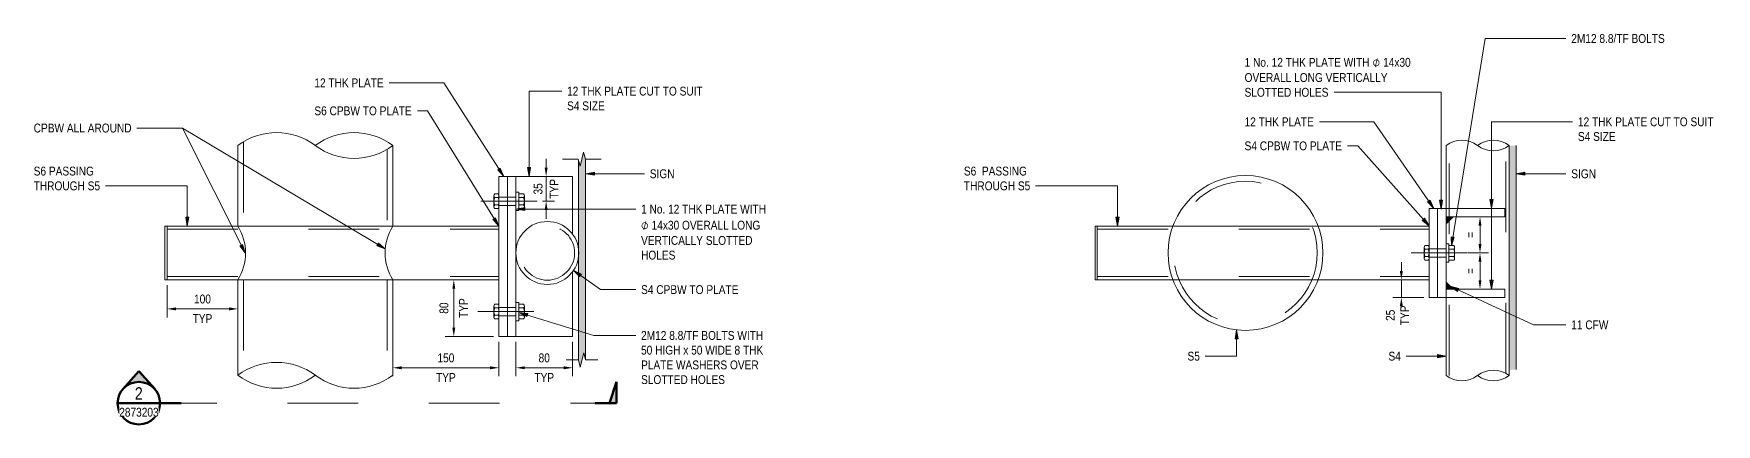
# Model space of a CAD drawing. Header units: metres. Extents: x 3.4 to 18.4, y -2.6 to 3.4.
# Drawn here: x 3.426 to 5.804, y 2.857 to 3.409 of the extents above; entities that cross this region are included whole.
import ezdxf

# ---------------------------------------------------------------- set-up
doc = ezdxf.new("R2010")
doc.units = ezdxf.units.M
for name, pattern in [('Dot_Section Line', [0.02, 0, -0.02]), ('JacobsCenter', [0.015, 0.009, -0.0015, 0.003, -0.0015]), ('JacobsDash', [0.0045, 0.003, -0.0015])]:
    doc.linetypes.add(name, pattern=pattern)
doc.layers.get('Defpoints').update_dxf_attribs({"color": 41})
for name, color, linetype, lineweight in [('A-ANNO-DIMS', 7, 'Continuous', 9), ('A-DETL', 7, 'Continuous', 13), ('A-DETL-GENF', 7, 'Continuous', 9), ('A-DETL-THIN', 7, 'Continuous', 9), ('G-ANNO-SYMB', 7, 'Continuous', 9), ('G-ANNO-TEXT', 7, 'Continuous', 9)]:
    doc.layers.add(name, color=color, linetype=linetype, lineweight=lineweight)
doc.styles.add('Arial Narrow', font='ARIALN.TTF', dxfattribs={"height": 0.0125})
doc.styles.add('Arial Narrow_1', font='ARIALN.TTF', dxfattribs={"height": 0.0175})
doc.styles.add('Segoe UI Symbol', font='seguisym.ttf', dxfattribs={"height": 0.0125})
doc.dimstyles.new('Dimension_Standard_O__mm_', dxfattribs={"dimscale": 0.3048, "dimtxt": 0.012793, "dimasz": 0.04101, "dimexe": 0.03937, "dimexo": 0.024606, "dimgap": 0.024606, "dimtad": 1, "dimdec": 0, "dimlfac": 1000, "dimzin": 0, "dimdsep": 46, "dimtxsty": 'Arial Narrow', "dimsah": 1, "dimcen": 0.09, "dimaunit": 1, "dimadec": 4, "dimazin": 0, "dimtfac": 1, "dimtdec": 4, "dimtix": 1, "dimtmove": 0, "dimatfit": 3, "dimfxl": 1, "dimtvp": 1, "dimtfill": 1, "dimtolj": 1, "dimtzin": 0, "dimlwd": 18, "dimlwe": 18, "dimarcsym": 2})
doc.dimstyles.new('Dimension_Standard_O__mm__1', dxfattribs={"dimscale": 0.3048, "dimtxt": 0.012793, "dimasz": 0.04101, "dimexe": 0.03937, "dimexo": 0.024606, "dimgap": 0.024606, "dimtad": 1, "dimdec": 0, "dimlfac": 1000, "dimzin": 0, "dimdsep": 46, "dimtxsty": 'Arial Narrow', "dimsah": 1, "dimcen": 0.09, "dimaunit": 1, "dimadec": 4, "dimazin": 0, "dimtfac": 1, "dimtdec": 4, "dimtix": 1, "dimtmove": 2, "dimatfit": 3, "dimfxl": 1, "dimtvp": 1, "dimtfill": 1, "dimtolj": 1, "dimtzin": 0, "dimlwd": 18, "dimlwe": 18, "dimarcsym": 2})
doc.dimstyles.new('Dimension_Standard_T__mm_', dxfattribs={"dimscale": 0.3048, "dimtxt": 0.012793, "dimasz": 0.04101, "dimexe": 0.03937, "dimexo": 0.024606, "dimgap": 0.016404, "dimtad": 1, "dimdec": 0, "dimlfac": 1000, "dimzin": 0, "dimdsep": 46, "dimtxsty": 'Arial Narrow', "dimsah": 1, "dimcen": 0.09, "dimaunit": 1, "dimadec": 4, "dimazin": 0, "dimtfac": 1, "dimtdec": 4, "dimtix": 1, "dimtmove": 0, "dimatfit": 3, "dimfxl": 1, "dimtvp": 1, "dimtolj": 1, "dimtzin": 0, "dimlwd": 18, "dimlwe": 18, "dimarcsym": 2})

# ---------------------------------------------------------------- blocks, each defined once
blk = doc.blocks.new('CS_DET_Pile-Column_BreakLine - Tubular BreakLine-7404130-DRG-283203 - DETAIL A')
at = {"layer": 'A-DETL-GENF', "lineweight": 18}
for centre, start, end in [((0.0548, -0.0728), 52.9573, 127.0427), ((0.1643, -0.0728), 52.9573, 127.0427), ((0.1643, 0.0724), 232.9573, 307.0427)]:
    blk.add_arc(centre, 0.0909, start, end, dxfattribs=at)
blk = doc.blocks.new('CS_DET_Pile-Column_BreakLine - Tubular BreakLine-7404131-DRG-283203 - DETAIL A')
at = {"layer": 'A-DETL-GENF', "lineweight": 18}
for centre, start, end in [((0.0548, -0.0728), 52.9573, 127.0427), ((0.1643, -0.0728), 52.9573, 127.0427), ((0.1643, 0.0724), 232.9573, 307.0427)]:
    blk.add_arc(centre, 0.0909, start, end, dxfattribs=at)
blk = doc.blocks.new('BREAK LINE - INPUT VIEW SCALE_R13 - Std Break-8292049-DRG-283203 - DETAIL A')
at = {"layer": 'A-DETL-GENF'}
for p, q in [((-0.01, 0), (0.0125, 0)), ((0.0125, 0), (0.015, -0.01)), ((0.015, -0.01), (0.02, 0.01)), ((0.02, 0.01), (0.0225, 0)), ((0.0225, 0), (0.045, 0))]:
    blk.add_line(p, q, dxfattribs=at)
blk = doc.blocks.new('BREAK LINE - INPUT VIEW SCALE_R13 - Std Break-8292303-DRG-283203 - DETAIL A')
at = {"layer": 'A-DETL-GENF'}
for p, q in [((-0.01, 0), (0.0075, 0)), ((0.0075, 0), (0.01, -0.01)), ((0.01, -0.01), (0.015, 0.01)), ((0.015, 0.01), (0.0175, 0)), ((0.0175, 0), (0.035, 0))]:
    blk.add_line(p, q, dxfattribs=at)
blk = doc.blocks.new('CS_DET_Pile-Column_BreakLine - Tubular BreakLine-9302039-DRG-283203 - SECTION 2')
at = {"layer": 'A-DETL-GENF', "lineweight": 18}
for centre, start, end in [((0.0222, -0.0296), 52.9573, 127.0427), ((0.0667, -0.0296), 52.9573, 127.0427), ((0.0667, 0.0293), 232.9573, 307.0427)]:
    blk.add_arc(centre, 0.0369, start, end, dxfattribs=at)
blk = doc.blocks.new('CS_DET_Pile-Column_BreakLine - Tubular BreakLine-9302088-DRG-283203 - SECTION 2')
at = {"layer": 'A-DETL-GENF', "lineweight": 18}
for centre, start, end in [((0.0222, 0.0296), 232.9573, 307.0427), ((0.0667, -0.0293), 52.9573, 127.0427), ((0.0667, 0.0296), 232.9573, 307.0427)]:
    blk.add_arc(centre, 0.0369, start, end, dxfattribs=at)
blk = doc.blocks.new('DIMBLOCK1-DRG-283203 - DETAIL A')
at = {"layer": 'A-ANNO-DIMS', "color": 0, "lineweight": 18, "transparency": 16777216}
for p, q in [((4.0835, 2.9737), (4.0835, 2.9248)), ((3.9335, 2.9381), (3.9335, 2.9248)), ((3.946, 2.9368), (4.071, 2.9368))]:
    blk.add_line(p, q, dxfattribs=at)
at = {"layer": 'A-ANNO-DIMS', "color": 0, "transparency": 16777216}
for points in [[(3.946, 2.9389), (3.946, 2.9347), (3.9335, 2.9368)], [(4.071, 2.9389), (4.071, 2.9347), (4.0835, 2.9368)]]:
    blk.add_solid(points, dxfattribs=at)
at = {"layer": 'Defpoints', "color": 0, "transparency": 16777216}
for p in [(4.0835, 2.9812), (3.9335, 2.9456), (4.0835, 2.9368)]:
    blk.add_point(p, dxfattribs=at)
at = {"layer": 'A-ANNO-DIMS', "color": 0, "lineweight": 18, "transparency": 16777216, "char_height": 0.0125, "width": 0.033383, "attachment_point": 5, "style": 'Arial Narrow', "bg_fill": 3, "box_fill_scale": 1.1, "bg_fill_color": 256, "bg_fill_true_color": 13158600, "bg_fill_transparency": 0}
for s, insert in [('\\A1;150', (4.0085, 2.9507)), ('\\A1;TYP', (4.0085, 2.923))]:
    blk.add_mtext(s, dxfattribs=dict(at, insert=insert))
blk = doc.blocks.new('DIMBLOCK2-DRG-283203 - DETAIL A')
at = {"layer": 'A-ANNO-DIMS', "color": 0, "lineweight": 18, "transparency": 16777216}
for p, q in [((4.0183, 3.0612), (4.0317, 3.0612)), ((4.0197, 2.9937), (4.0197, 3.0487)), ((4.076, 2.9812), (4.0077, 2.9812))]:
    blk.add_line(p, q, dxfattribs=at)
at = {"layer": 'A-ANNO-DIMS', "color": 0, "transparency": 16777216}
for points in [[(4.0176, 3.0487), (4.0218, 3.0487), (4.0197, 3.0612)], [(4.0176, 2.9937), (4.0218, 2.9937), (4.0197, 2.9812)]]:
    blk.add_solid(points, dxfattribs=at)
at = {"layer": 'Defpoints', "color": 0, "transparency": 16777216}
for p in [(4.0108, 3.0612), (4.0197, 3.0612), (4.0835, 2.9812)]:
    blk.add_point(p, dxfattribs=at)
at = {"layer": 'A-ANNO-DIMS', "color": 0, "lineweight": 18, "transparency": 16777216, "char_height": 0.0125, "width": 0.033383, "attachment_point": 5, "rotation": 90, "style": 'Arial Narrow', "bg_fill": 3, "box_fill_scale": 1.1, "bg_fill_color": 256, "bg_fill_true_color": 13158600, "bg_fill_transparency": 0}
for s, insert in [('\\A1;80', (4.0058, 3.0212)), ('\\A1;TYP', (4.0334, 3.0212))]:
    blk.add_mtext(s, dxfattribs=dict(at, insert=insert))
blk = doc.blocks.new('DIMBLOCK3-DRG-283203 - DETAIL A')
at = {"layer": 'A-ANNO-DIMS', "color": 0, "lineweight": 18, "transparency": 16777216}
for p, q in [((3.6144, 3.0537), (3.6144, 3.0081)), ((3.7144, 3.0215), (3.7144, 3.0081)), ((3.6269, 3.0201), (3.7019, 3.0201))]:
    blk.add_line(p, q, dxfattribs=at)
at = {"layer": 'A-ANNO-DIMS', "color": 0, "transparency": 16777216}
for points in [[(3.6269, 3.0222), (3.6269, 3.018), (3.6144, 3.0201)], [(3.7019, 3.0222), (3.7019, 3.018), (3.7144, 3.0201)]]:
    blk.add_solid(points, dxfattribs=at)
at = {"layer": 'Defpoints', "color": 0, "transparency": 16777216}
for p in [(3.6144, 3.0612), (3.7144, 3.029), (3.7144, 3.0201)]:
    blk.add_point(p, dxfattribs=at)
at = {"layer": 'A-ANNO-DIMS', "color": 0, "lineweight": 18, "transparency": 16777216, "char_height": 0.0125, "width": 0.033383, "attachment_point": 5, "style": 'Arial Narrow', "bg_fill": 3, "box_fill_scale": 1.1, "bg_fill_color": 256, "bg_fill_true_color": 13158600, "bg_fill_transparency": 0}
for s, insert in [('\\A1;100', (3.6644, 3.034)), ('\\A1;TYP', (3.6644, 3.0064))]:
    blk.add_mtext(s, dxfattribs=dict(at, insert=insert))
blk = doc.blocks.new('Drafting View - sectionTail-4870194-DRG-283203 - DETAIL A')
at = {"layer": 'G-ANNO-SYMB'}
blk.add_hatch(color=256, dxfattribs=at).paths.add_polyline_path([(-0.006, 0.006), (-0.004, 0), (-0.006, 0)])
at = {"layer": 'G-ANNO-SYMB', "lineweight": 50}
for p, q in [((-0.006, 0.006), (-0.006, 0)), ((-0.004, 0), (-0.006, 0.006)), ((-0.006, 0), (-0.004, 0)), ((-0.006, 0), (0, 0))]:
    blk.add_line(p, q, dxfattribs=at)
blk = doc.blocks.new('Drafting View - SectionHead-4898858-DRG-283203 - DETAIL A')
at = {"layer": 'G-ANNO-SYMB'}
h = blk.add_hatch(color=256, dxfattribs=at)
edge = h.paths.add_edge_path()
edge.add_line((-0.002, 0.009), (0.00247, 0.004))
edge.add_arc((-0.002, 0), 0.006, 41.8277, 138.1723)
edge.add_line((-0.00647, 0.004), (-0.002, 0.009))
at = {"layer": 'G-ANNO-SYMB', "lineweight": 50}
for p, q in [((-0.002, 0.009), (-0.00647, 0.004)), ((0.00247, 0.004), (-0.002, 0.009)), ((0.004, 0), (0.01, 0))]:
    blk.add_line(p, q, dxfattribs=at)
for start, end in [(360, 180), (180, 360)]:
    blk.add_arc((-0.002, 0), 0.006, start, end, dxfattribs=at)
blk = doc.blocks.new('DIMBLOCK4-DRG-283203 - DETAIL A')
at = {"layer": 'A-ANNO-DIMS', "color": 0, "lineweight": 18, "transparency": 16777216}
for p, q in [((4.1502, 3.2198), (4.1502, 3.2323)), ((4.1378, 3.2073), (4.1622, 3.2073)), ((4.1502, 3.1723), (4.1502, 3.2073)), ((4.145, 3.1723), (4.1622, 3.1723)), ((4.1502, 3.1598), (4.1502, 3.1473))]:
    blk.add_line(p, q, dxfattribs=at)
at = {"layer": 'A-ANNO-DIMS', "color": 0, "transparency": 16777216}
for points in [[(4.1481, 3.2198), (4.1523, 3.2198), (4.1502, 3.2073)], [(4.1481, 3.1598), (4.1523, 3.1598), (4.1502, 3.1723)]]:
    blk.add_solid(points, dxfattribs=at)
at = {"layer": 'Defpoints', "color": 0, "transparency": 16777216}
for p in [(4.1303, 3.2073), (4.1502, 3.2073), (4.1375, 3.1723)]:
    blk.add_point(p, dxfattribs=at)
at = {"layer": 'A-ANNO-DIMS', "color": 0, "lineweight": 18, "transparency": 16777216, "char_height": 0.0125, "width": 0.033383, "attachment_point": 5, "rotation": 90, "style": 'Arial Narrow'}
for s, insert in [('\\A1;35', (4.1388, 3.1898)), ('\\A1;TYP', (4.1614, 3.1898))]:
    blk.add_mtext(s, dxfattribs=dict(at, insert=insert))
blk = doc.blocks.new('DIMBLOCK5-DRG-283203 - DETAIL A')
at = {"layer": 'A-ANNO-DIMS', "color": 0, "lineweight": 18, "transparency": 16777216}
for p, q in [((4.1075, 2.9737), (4.1075, 2.9248)), ((4.1875, 2.9737), (4.1875, 2.9248)), ((4.12, 2.9368), (4.175, 2.9368))]:
    blk.add_line(p, q, dxfattribs=at)
at = {"layer": 'A-ANNO-DIMS', "color": 0, "transparency": 16777216}
for points in [[(4.12, 2.9389), (4.12, 2.9347), (4.1075, 2.9368)], [(4.175, 2.9389), (4.175, 2.9347), (4.1875, 2.9368)]]:
    blk.add_solid(points, dxfattribs=at)
at = {"layer": 'Defpoints', "color": 0, "transparency": 16777216}
for p in [(4.1075, 2.9812), (4.1875, 2.9812), (4.1875, 2.9368)]:
    blk.add_point(p, dxfattribs=at)
at = {"layer": 'A-ANNO-DIMS', "color": 0, "lineweight": 18, "transparency": 16777216, "char_height": 0.0125, "width": 0.033383, "attachment_point": 5, "style": 'Arial Narrow', "bg_fill": 3, "box_fill_scale": 1.1, "bg_fill_color": 256, "bg_fill_true_color": 13158600, "bg_fill_transparency": 0}
for s, insert in [('\\A1;80', (4.1475, 2.9507)), ('\\A1;TYP', (4.1475, 2.923))]:
    blk.add_mtext(s, dxfattribs=dict(at, insert=insert))
blk = doc.blocks.new('DIMBLOCK6-DRG-283203 - SECTION 2')
at = {"layer": 'A-ANNO-DIMS', "color": 0, "lineweight": 18, "transparency": 16777216}
for p, q in [((5.4536, 3.0992), (5.4823, 3.0992)), ((5.4703, 3.0607), (5.4703, 3.0867)), ((5.4589, 3.0482), (5.4823, 3.0482))]:
    blk.add_line(p, q, dxfattribs=at)
at = {"layer": 'A-ANNO-DIMS', "color": 0, "transparency": 16777216}
for points in [[(5.4682, 3.0867), (5.4724, 3.0867), (5.4703, 3.0992)], [(5.4682, 3.0607), (5.4724, 3.0607), (5.4703, 3.0482)]]:
    blk.add_solid(points, dxfattribs=at)
at = {"layer": 'Defpoints', "color": 0, "transparency": 16777216}
for p in [(5.4461, 3.0992), (5.4703, 3.0992), (5.4514, 3.0482)]:
    blk.add_point(p, dxfattribs=at)
at = {"layer": 'A-ANNO-DIMS', "color": 0, "lineweight": 18, "transparency": 16777216, "insert": (5.4565, 3.0737), "char_height": 0.0125, "width": 0.009991, "attachment_point": 5, "rotation": 90, "style": 'Arial Narrow', "bg_fill": 3, "box_fill_scale": 1.1, "bg_fill_color": 256, "bg_fill_true_color": 13158600, "bg_fill_transparency": 0}
blk.add_mtext('\\A1;=', dxfattribs=at)
blk = doc.blocks.new('DIMBLOCK7-DRG-283203 - SECTION 2')
at = {"layer": 'A-ANNO-DIMS', "color": 0, "lineweight": 18, "transparency": 16777216}
for p, q in [((5.4589, 3.1503), (5.4823, 3.1503)), ((5.4703, 3.1117), (5.4703, 3.1378)), ((5.4536, 3.0992), (5.4823, 3.0992))]:
    blk.add_line(p, q, dxfattribs=at)
at = {"layer": 'A-ANNO-DIMS', "color": 0, "transparency": 16777216}
for points in [[(5.4682, 3.1378), (5.4724, 3.1378), (5.4703, 3.1503)], [(5.4682, 3.1117), (5.4724, 3.1117), (5.4703, 3.0992)]]:
    blk.add_solid(points, dxfattribs=at)
at = {"layer": 'Defpoints', "color": 0, "transparency": 16777216}
for p in [(5.4514, 3.1503), (5.4703, 3.1503), (5.4461, 3.0992)]:
    blk.add_point(p, dxfattribs=at)
at = {"layer": 'A-ANNO-DIMS', "color": 0, "lineweight": 18, "transparency": 16777216, "insert": (5.4565, 3.1248), "char_height": 0.0125, "width": 0.009991, "attachment_point": 5, "rotation": 90, "style": 'Arial Narrow', "bg_fill": 3, "box_fill_scale": 1.1, "bg_fill_color": 256, "bg_fill_true_color": 13158600, "bg_fill_transparency": 0}
blk.add_mtext('\\A1;=', dxfattribs=at)
blk = doc.blocks.new('DIMBLOCK8-DRG-283203 - SECTION 2')
at = {"layer": 'A-ANNO-DIMS', "color": 0, "lineweight": 18, "transparency": 16777216}
for p, q in [((5.3591, 3.0737), (5.3591, 3.0862)), ((5.3578, 3.0612), (5.3711, 3.0612)), ((5.3909, 3.0362), (5.3471, 3.0362)), ((5.3591, 3.0237), (5.3591, 3.0112))]:
    blk.add_line(p, q, dxfattribs=at)
at = {"layer": 'A-ANNO-DIMS', "color": 0, "transparency": 16777216}
blk.add_solid([(5.357, 3.0737), (5.3612, 3.0737), (5.3591, 3.0612)], dxfattribs=at)
at = {"layer": 'Defpoints', "color": 0, "transparency": 16777216}
for p in [(5.3503, 3.0612), (5.3591, 3.0612), (5.3984, 3.0362)]:
    blk.add_point(p, dxfattribs=at)
at = {"layer": 'A-ANNO-DIMS', "color": 0, "lineweight": 18, "transparency": 16777216, "insert": (5.3537, 3.011), "char_height": 0.0125, "width": 0.033383, "attachment_point": 5, "rotation": 90, "line_spacing_factor": 0.974696, "style": 'Arial Narrow', "bg_fill": 3, "box_fill_scale": 1.1, "bg_fill_color": 256, "bg_fill_true_color": 13158600, "bg_fill_transparency": 0}
blk.add_mtext('\\A1;25\\PTYP', dxfattribs=at)
at = {"layer": 'A-ANNO-DIMS', "color": 0, "lineweight": 18, "transparency": 16777216}
blk.add_line((5.3591, 3.0362), (5.3591, 3.0612), dxfattribs=at)
at = {"layer": 'A-ANNO-DIMS', "color": 0, "transparency": 16777216}
blk.add_solid([(5.357, 3.0237), (5.3612, 3.0237), (5.3591, 3.0362)], dxfattribs=at)

msp = doc.modelspace()

# ---------------------------------------------------------------- hatches: boundary and pattern name
at = {"layer": 'A-DETL-GENF', "true_color": 0xd8d8d8}
for points in [[(4.1985, 2.9379), (4.2035, 2.9579), (4.2059, 2.9481), (4.2059, 3.232), (4.2057, 3.232), (4.2032, 3.242), (4.1982, 3.222), (4.1959, 3.2311), (4.1959, 2.9479), (4.196, 2.9479)], [(5.5113, 2.9342), (5.5213, 2.9342), (5.5213, 3.2512), (5.5113, 3.2512), (5.5113, 3.2486)]]:
    msp.add_hatch(color=254, dxfattribs=at).paths.add_polyline_path(points)
at = {"layer": 'A-DETL-GENF'}
for points in [[(5.4224, 3.1406), (5.4324, 3.1503), (5.4224, 3.1503)], [(5.4324, 3.0482), (5.4224, 3.0579), (5.4224, 3.0482)]]:
    msp.add_hatch(color=256, dxfattribs=at).paths.add_polyline_path(points)
at = {"layer": 'G-ANNO-TEXT'}
for points in [[(4.0903, 3.2073), (4.0854, 3.219), (4.0817, 3.2166)], [(4.1261, 3.2074), (4.1283, 3.2199), (4.1239, 3.2199)], [(4.2062, 3.2113), (4.2187, 3.2091), (4.2187, 3.2135)], [(5.521, 3.2113), (5.5335, 3.2091), (5.5335, 3.2135)], [(5.4052, 3.1622), (5.3998, 3.1738), (5.3962, 3.1713)], [(5.4153, 3.1613), (5.4175, 3.1738), (5.4131, 3.1738)], [(5.4866, 3.1624), (5.4888, 3.1749), (5.4843, 3.1749)], [(3.643, 3.1373), (3.6452, 3.1498), (3.6408, 3.1498)], [(4.0833, 3.1373), (4.0786, 3.1491), (4.0748, 3.1468)], [(4.1074, 3.1613), (4.1199, 3.1591), (4.1199, 3.1635)], [(4.9579, 3.1373), (4.9601, 3.1498), (4.9557, 3.1498)], [(5.3983, 3.1374), (5.3917, 3.1482), (5.3884, 3.1453)], [(5.4298, 3.1095), (5.434, 3.1215), (5.4297, 3.1222)], [(3.7248, 3.0992), (3.7212, 3.1113), (3.7172, 3.1094)], [(3.9229, 3.105), (3.9133, 3.1133), (3.911, 3.1095)], [(4.1885, 3.0747), (4.1974, 3.0657), (4.2, 3.0693)], [(5.4279, 3.0522), (5.4384, 3.0449), (5.4402, 3.0489)], [(5.4866, 3.048), (5.4888, 3.0605), (5.4843, 3.0605)], [(4.1115, 3.0152), (4.1228, 3.0094), (4.1241, 3.0136)], [(5.1263, 2.9904), (5.1241, 2.9779), (5.1286, 2.9779)], [(5.4226, 2.9533), (5.4101, 2.9555), (5.4101, 2.9511)]]:
    msp.add_hatch(color=256, dxfattribs=at).paths.add_polyline_path(points)

# ---------------------------------------------------------------- linework, layer by layer
at = {"layer": 'A-DETL', "lineweight": 18}
for p, q in [((3.7144, 3.2512), (3.7144, 3.1373)), ((3.9335, 3.2512), (3.9335, 3.1373)), ((5.4224, 2.9259), (5.4224, 3.2512)), ((5.5113, 3.2512), (5.5113, 2.9259)), ((5.5113, 3.0927), (5.5113, 3.2512)), ((5.5213, 3.2512), (5.5213, 2.9342)), ((4.1959, 3.2311), (4.1959, 2.9479)), ((4.2059, 3.232), (4.2059, 2.9481)), ((4.0835, 3.2073), (4.0835, 2.9812)), ((4.0835, 3.2073), (4.1075, 3.2073)), ((4.0955, 3.2073), (4.0955, 2.9812)), ((4.1075, 3.2073), (4.1075, 2.9812)), ((4.1075, 3.2073), (4.1875, 3.2073)), ((4.1875, 3.1259), (4.1875, 3.2073)), ((5.4224, 3.2073), (5.4224, 3.0362)), ((4.1075, 3.1783), (4.0835, 3.1783)), ((4.1075, 3.1663), (4.0835, 3.1663)), ((5.3984, 3.1623), (5.3984, 3.0362)), ((5.3984, 3.1623), (5.4224, 3.1623)), ((5.4104, 3.1623), (5.4104, 3.0362)), ((5.4224, 3.1623), (5.5052, 3.1623)), ((5.4224, 3.1503), (5.5052, 3.1503)), ((5.5052, 3.1503), (5.5052, 3.1623)), ((3.6114, 3.0612), (3.6114, 3.1373)), ((3.6144, 3.1373), (3.6114, 3.1373)), ((3.6144, 3.1373), (4.0835, 3.1373)), ((3.6144, 3.0612), (3.6144, 3.1373)), ((4.9263, 3.0612), (4.9263, 3.1373)), ((4.9293, 3.1373), (4.9263, 3.1373)), ((4.9293, 3.1373), (5.3984, 3.1373)), ((4.9293, 3.0612), (4.9293, 3.1373)), ((5.4224, 3.1052), (5.3984, 3.1052)), ((5.4224, 3.0932), (5.3984, 3.0932)), ((4.1875, 3.0725), (4.1875, 2.9812)), ((3.6144, 3.0612), (3.6114, 3.0612)), ((3.6144, 3.0612), (4.0835, 3.0612)), ((3.7144, 3.0612), (3.7144, 2.9262)), ((3.9335, 3.0612), (3.9335, 2.9262)), ((4.9293, 3.0612), (4.9263, 3.0612)), ((4.9293, 3.0612), (5.3984, 3.0612)), ((5.4224, 3.0482), (5.5052, 3.0482)), ((5.5052, 3.0482), (5.5052, 3.0362)), ((4.1075, 3.0222), (4.0835, 3.0222)), ((5.3984, 3.0362), (5.4224, 3.0362)), ((5.4224, 3.0362), (5.5052, 3.0362)), ((4.1075, 3.0102), (4.0835, 3.0102)), ((4.0835, 2.9812), (4.1075, 2.9812)), ((4.1075, 2.9812), (4.1875, 2.9812))]:
    msp.add_line(p, q, dxfattribs=at)
at = {"layer": 'A-DETL', "linetype": 'JacobsDash', "lineweight": 18}
for p, q in [((3.7226, 3.2566), (3.7226, 3.1373)), ((3.9253, 3.2458), (3.9253, 3.1373)), ((5.4269, 2.9259), (5.4269, 3.254)), ((5.5068, 2.9288), (5.5068, 3.2483)), ((3.6144, 3.1328), (4.0835, 3.1328)), ((4.9293, 3.1328), (5.3984, 3.1328)), ((3.6144, 3.0657), (4.0835, 3.0657)), ((3.7226, 3.0612), (3.7226, 2.9262)), ((3.9253, 3.0612), (3.9253, 2.9207)), ((4.9293, 3.0657), (5.3984, 3.0657))]:
    msp.add_line(p, q, dxfattribs=at)
at = {"layer": 'A-DETL'}
for p, q in [((5.5113, 3.2512), (5.5113, 2.9342)), ((5.5213, 2.9342), (5.5213, 3.2512)), ((4.1959, 3.2311), (4.1959, 2.9479)), ((4.2059, 2.9481), (4.2059, 3.232)), ((5.4324, 3.1503), (5.4224, 3.1503)), ((5.4224, 3.1503), (5.4224, 3.1406)), ((5.4224, 3.1406), (5.4324, 3.1503)), ((5.4324, 3.0482), (5.4224, 3.0579)), ((5.4224, 3.0579), (5.4224, 3.0482)), ((5.4224, 3.0482), (5.4324, 3.0482))]:
    msp.add_line(p, q, dxfattribs=at)
at = {"layer": 'A-DETL', "linetype": 'JacobsCenter', "lineweight": 18}
for p, q in [((4.1375, 3.1723), (4.058, 3.1723)), ((5.4524, 3.0992), (5.3729, 3.0992)), ((4.0535, 3.0162), (4.133, 3.0162))]:
    msp.add_line(p, q, dxfattribs=at)
at = {"layer": 'A-DETL', "lineweight": 18}
for centre, radius in [((5.1388, 3.0992), 0.1095), ((4.1519, 3.0992), 0.0445)]:
    msp.add_circle(centre, radius, dxfattribs=at)
at = {"layer": 'A-DETL', "linetype": 'JacobsDash', "lineweight": 18}
for centre, radius in [((5.1388, 3.0992), 0.1014), ((4.1519, 3.0992), 0.0385)]:
    msp.add_circle(centre, radius, dxfattribs=at)
at = {"layer": 'A-DETL', "lineweight": 18}
for centre, start, end in [((3.6537, 3.0992), 327.9223, 32.0777), ((3.9942, 3.0992), 147.9223, 212.0777)]:
    msp.add_arc(centre, 0.0716, start, end, dxfattribs=at)
at = {"layer": 'A-DETL-THIN'}
for p, q in [((4.0765, 3.1801), (4.0765, 3.1645)), ((4.0776, 3.1827), (4.0824, 3.1827)), ((4.0776, 3.1775), (4.0824, 3.1775)), ((4.0776, 3.1671), (4.0824, 3.1671)), ((4.0835, 3.1801), (4.0835, 3.1645)), ((4.1075, 3.1593), (4.1075, 3.1853)), ((4.1075, 3.1853), (4.1115, 3.1853)), ((4.1115, 3.1853), (4.1115, 3.1593)), ((4.1115, 3.1827), (4.1184, 3.1827)), ((4.1184, 3.1775), (4.1115, 3.1775)), ((4.1184, 3.1671), (4.1115, 3.1671)), ((4.1195, 3.1645), (4.1195, 3.1801)), ((4.0824, 3.1619), (4.0776, 3.1619)), ((4.1115, 3.1593), (4.1075, 3.1593)), ((4.1184, 3.1619), (4.1115, 3.1619)), ((5.3914, 3.0914), (5.3914, 3.107)), ((5.3973, 3.1096), (5.3925, 3.1096)), ((5.3925, 3.1044), (5.3973, 3.1044)), ((5.3925, 3.094), (5.3973, 3.094)), ((5.3984, 3.0914), (5.3984, 3.107)), ((5.4224, 3.1122), (5.4224, 3.0862)), ((5.4264, 3.1122), (5.4224, 3.1122)), ((5.4264, 3.0862), (5.4264, 3.1122)), ((5.4333, 3.1096), (5.4264, 3.1096)), ((5.4333, 3.1044), (5.4264, 3.1044)), ((5.4333, 3.094), (5.4264, 3.094)), ((5.4344, 3.107), (5.4344, 3.0914)), ((5.3925, 3.0888), (5.3973, 3.0888)), ((5.4224, 3.0862), (5.4264, 3.0862)), ((5.4264, 3.0888), (5.4333, 3.0888)), ((4.0765, 3.0084), (4.0765, 3.024)), ((4.0824, 3.0266), (4.0776, 3.0266)), ((4.0776, 3.0214), (4.0824, 3.0214)), ((4.0835, 3.0084), (4.0835, 3.024)), ((4.1075, 3.0292), (4.1075, 3.0032)), ((4.1115, 3.0292), (4.1075, 3.0292)), ((4.1115, 3.0032), (4.1115, 3.0292)), ((4.1184, 3.0266), (4.1115, 3.0266)), ((4.1184, 3.0214), (4.1115, 3.0214)), ((4.1195, 3.024), (4.1195, 3.0084)), ((4.0776, 3.011), (4.0824, 3.011)), ((4.0776, 3.0058), (4.0824, 3.0058)), ((4.1075, 3.0032), (4.1115, 3.0032)), ((4.1184, 3.011), (4.1115, 3.011)), ((4.1115, 3.0058), (4.1184, 3.0058))]:
    msp.add_line(p, q, dxfattribs=at)
for centre, radius, start, end in [((4.0801, 3.1801), 0.0036, 133.806, 226.194), ((4.0892, 3.1723), 0.0127, 155.9254, 204.0746), ((4.0801, 3.1645), 0.0036, 133.806, 226.194), ((4.0799, 3.1801), 0.0036, 313.806, 46.194), ((4.0707, 3.1723), 0.0127, 335.9254, 24.0746), ((4.0799, 3.1645), 0.0036, 313.806, 46.194), ((4.1159, 3.1801), 0.0036, 313.806, 46.194), ((4.1067, 3.1723), 0.0127, 335.9254, 24.0746), ((4.1159, 3.1645), 0.0036, 313.806, 46.194), ((5.395, 3.107), 0.0036, 133.806, 226.194), ((5.4041, 3.0992), 0.0127, 155.9254, 204.0746), ((5.395, 3.0914), 0.0036, 133.806, 226.194), ((5.3948, 3.107), 0.0036, 313.806, 46.194), ((5.3856, 3.0992), 0.0127, 335.9254, 24.0746), ((5.3948, 3.0914), 0.0036, 313.806, 46.194), ((5.4308, 3.107), 0.0036, 313.806, 46.194), ((5.4216, 3.0992), 0.0127, 335.9254, 24.0746), ((5.4308, 3.0914), 0.0036, 313.806, 46.194), ((4.0801, 3.024), 0.0036, 133.806, 226.194), ((4.0892, 3.0162), 0.0127, 155.9254, 204.0746), ((4.0799, 3.024), 0.0036, 313.806, 46.194), ((4.0707, 3.0162), 0.0127, 335.9254, 24.0746), ((4.1159, 3.024), 0.0036, 313.806, 46.194), ((4.1067, 3.0162), 0.0127, 335.9254, 24.0746), ((4.0801, 3.0084), 0.0036, 133.806, 226.194), ((4.0799, 3.0084), 0.0036, 313.806, 46.194), ((4.1159, 3.0084), 0.0036, 313.806, 46.194)]:
    msp.add_arc(centre, radius, start, end, dxfattribs=at)
at = {"layer": 'G-ANNO-SYMB', "lineweight": 50}
msp.add_line((3.5445, 2.8868), (3.6045, 2.8868), dxfattribs=at)
at = {"layer": 'G-ANNO-SYMB', "color": 7, "linetype": 'Dot_Section Line', "true_color": 0xffffff}
msp.add_line((3.5845, 2.8868), (4.2197, 2.8868), dxfattribs=at)
at = {"layer": 'G-ANNO-TEXT'}
for p, q in [((5.4298, 3.1095), (5.4776, 3.4025)), ((5.4776, 3.4025), (5.5918, 3.4025)), ((3.9723, 3.3399), (3.9283, 3.3399)), ((4.0054, 3.3399), (3.9723, 3.3399)), ((4.0903, 3.2073), (4.0054, 3.3399)), ((4.1261, 3.3282), (4.1723, 3.3282)), ((4.1261, 3.2074), (4.1261, 3.3282)), ((5.3844, 3.3265), (5.264, 3.3265)), ((5.4153, 3.3265), (5.3844, 3.3265)), ((5.4153, 3.1613), (5.4153, 3.3265)), ((3.9723, 3.3003), (3.9683, 3.3003)), ((3.9825, 3.3003), (3.9723, 3.3003)), ((4.0833, 3.1373), (3.9825, 3.3003)), ((5.2871, 3.2848), (5.2432, 3.2848)), ((5.3203, 3.2848), (5.2871, 3.2848)), ((5.4052, 3.1622), (5.3203, 3.2848)), ((5.4866, 3.2848), (5.6012, 3.2848)), ((5.4866, 3.1624), (5.4866, 3.2848)), ((5.4866, 3.2848), (5.6012, 3.2848)), ((5.4866, 3.048), (5.4866, 3.2848)), ((3.5719, 3.2759), (3.5715, 3.2759)), ((3.6363, 3.2759), (3.5719, 3.2759)), ((3.6363, 3.2759), (3.5719, 3.2759)), ((3.7248, 3.0992), (3.6363, 3.2759)), ((3.9229, 3.105), (3.6363, 3.2759)), ((5.2871, 3.2507), (5.2832, 3.2507)), ((5.2974, 3.2507), (5.2871, 3.2507)), ((5.3983, 3.1374), (5.2974, 3.2507)), ((4.0854, 3.219), (4.0817, 3.2166)), ((4.0817, 3.2166), (4.0903, 3.2073)), ((4.0903, 3.2073), (4.0854, 3.219)), ((4.1283, 3.2199), (4.1239, 3.2199)), ((4.1239, 3.2199), (4.1261, 3.2074)), ((4.1261, 3.2074), (4.1283, 3.2199)), ((4.2187, 3.2135), (4.2062, 3.2113)), ((4.2062, 3.2113), (4.2187, 3.2091)), ((4.2062, 3.2113), (4.2892, 3.2113)), ((4.2187, 3.2091), (4.2187, 3.2135)), ((5.5335, 3.2135), (5.521, 3.2113)), ((5.521, 3.2113), (5.5335, 3.2091)), ((5.521, 3.2113), (5.5918, 3.2113)), ((5.5335, 3.2091), (5.5335, 3.2135)), ((3.5677, 3.1942), (3.5272, 3.1942)), ((3.643, 3.1942), (3.5677, 3.1942)), ((3.643, 3.1373), (3.643, 3.1942)), ((4.8826, 3.1942), (4.8421, 3.1942)), ((4.9579, 3.1942), (4.8826, 3.1942)), ((4.9579, 3.1373), (4.9579, 3.1942)), ((5.3998, 3.1738), (5.3962, 3.1713)), ((5.3962, 3.1713), (5.4052, 3.1622)), ((5.4052, 3.1622), (5.3998, 3.1738)), ((5.4175, 3.1738), (5.4131, 3.1738)), ((5.4131, 3.1738), (5.4153, 3.1613)), ((5.4153, 3.1613), (5.4175, 3.1738)), ((5.4888, 3.1749), (5.4843, 3.1749)), ((5.4843, 3.1749), (5.4866, 3.1624)), ((5.4866, 3.1624), (5.4888, 3.1749)), ((3.6452, 3.1498), (3.6408, 3.1498)), ((3.6408, 3.1498), (3.643, 3.1373)), ((3.643, 3.1373), (3.6452, 3.1498)), ((4.0786, 3.1491), (4.0748, 3.1468)), ((4.0748, 3.1468), (4.0833, 3.1373)), ((4.0833, 3.1373), (4.0786, 3.1491)), ((4.1199, 3.1635), (4.1074, 3.1613)), ((4.1074, 3.1613), (4.1199, 3.1591)), ((4.1074, 3.1613), (4.2769, 3.1613)), ((4.1199, 3.1591), (4.1199, 3.1635)), ((4.9601, 3.1498), (4.9557, 3.1498)), ((4.9557, 3.1498), (4.9579, 3.1373)), ((4.9579, 3.1373), (4.9601, 3.1498)), ((5.3917, 3.1482), (5.3884, 3.1453)), ((5.3884, 3.1453), (5.3983, 3.1374)), ((5.3983, 3.1374), (5.3917, 3.1482)), ((5.434, 3.1215), (5.4297, 3.1222)), ((5.4297, 3.1222), (5.4298, 3.1095)), ((5.4298, 3.1095), (5.434, 3.1215)), ((3.7212, 3.1113), (3.7172, 3.1094)), ((3.7172, 3.1094), (3.7248, 3.0992)), ((3.7248, 3.0992), (3.7212, 3.1113)), ((3.9133, 3.1133), (3.911, 3.1095)), ((3.911, 3.1095), (3.9229, 3.105)), ((3.9229, 3.105), (3.9133, 3.1133)), ((4.1885, 3.0747), (4.1974, 3.0657)), ((4.2, 3.0693), (4.1885, 3.0747)), ((4.1885, 3.0747), (4.2269, 3.0473)), ((4.1974, 3.0657), (4.2, 3.0693)), ((4.2269, 3.0473), (4.2769, 3.0473)), ((5.4888, 3.0605), (5.4843, 3.0605)), ((5.4843, 3.0605), (5.4866, 3.048)), ((5.4866, 3.048), (5.4888, 3.0605)), ((4.1115, 3.0152), (4.1228, 3.0094)), ((4.1241, 3.0136), (4.1115, 3.0152)), ((4.1115, 3.0152), (4.2176, 2.9825)), ((4.1228, 3.0094), (4.1241, 3.0136)), ((5.5461, 2.9976), (5.5918, 2.9976)), ((4.2176, 2.9825), (4.2769, 2.9825)), ((5.1263, 2.9904), (5.1241, 2.9779)), ((5.1241, 2.9779), (5.1286, 2.9779)), ((5.1286, 2.9779), (5.1263, 2.9904)), ((5.1263, 2.9904), (5.1263, 2.9533)), ((5.0842, 2.9533), (5.0819, 2.9533)), ((5.1263, 2.9533), (5.0842, 2.9533)), ((5.3662, 2.9533), (5.3659, 2.9533)), ((5.4226, 2.9533), (5.3662, 2.9533)), ((5.4226, 2.9533), (5.4101, 2.9555)), ((5.4101, 2.9555), (5.4101, 2.9511)), ((5.4101, 2.9511), (5.4226, 2.9533))]:
    msp.add_line(p, q, dxfattribs=at)

# ---------------------------------------------------------------- block references
at = {"layer": 'A-DETL-GENF'}
for name, p in [('CS_DET_Pile-Column_BreakLine - Tubular BreakLine-7404130-DRG-283203 - DETAIL A', (3.7144, 3.2514)), ('CS_DET_Pile-Column_BreakLine - Tubular BreakLine-9302039-DRG-283203 - SECTION 2', (5.4224, 3.2514)), ('BREAK LINE - INPUT VIEW SCALE_R13 - Std Break-8292049-DRG-283203 - DETAIL A', (4.1832, 3.232)), ('CS_DET_Pile-Column_BreakLine - Tubular BreakLine-9302088-DRG-283203 - SECTION 2', (5.4224, 2.9257))]:
    msp.add_blockref(name, p, dxfattribs=at)
at = {"layer": 'A-DETL-GENF', "rotation": 180}
for name, p in [('CS_DET_Pile-Column_BreakLine - Tubular BreakLine-7404131-DRG-283203 - DETAIL A', (3.9335, 2.926)), ('BREAK LINE - INPUT VIEW SCALE_R13 - Std Break-8292303-DRG-283203 - DETAIL A', (4.2135, 2.9479))]:
    msp.add_blockref(name, p, dxfattribs=at)
at = {"layer": 'G-ANNO-SYMB', "lineweight": 50, "xscale": 4.999999999999998, "yscale": 4.999999999999998, "zscale": 4.999999999999998}
msp.add_blockref('Drafting View - SectionHead-4898858-DRG-283203 - DETAIL A', (3.5845, 2.8868), dxfattribs=at)
at = {"layer": 'G-ANNO-SYMB', "lineweight": 50, "extrusion": (0, 0, -1), "xscale": 4.999999999999998, "yscale": 4.999999999999998, "zscale": 4.999999999999998}
msp.add_blockref('Drafting View - sectionTail-4870194-DRG-283203 - DETAIL A', (-4.2197, 2.8868), dxfattribs=at)

# ---------------------------------------------------------------- texts
at = {"layer": 'G-ANNO-TEXT', "char_height": 0.0125, "attachment_point": 1, "style": 'Arial Narrow', "bg_fill": 3, "box_fill_scale": 1, "bg_fill_color": 256, "bg_fill_transparency": 0}
for s, insert in [('1 No. 12 THK PLATE WITH ', (5.1375, 3.3751)), ('S6 PASSING ', (3.4258, 3.2213)), ('S6  PASSING ', (4.7407, 3.2213))]:
    msp.add_mtext(s, dxfattribs=dict(at, insert=insert))

# ---------------------------------------------------------------- dimensions: what is measured, and where the dimension line sits
at = {"layer": 'A-ANNO-DIMS', "lineweight": 18}
dim = msp.add_linear_dim(base=(4.1502, 3.2073), p1=(4.1375, 3.1723), p2=(4.1303, 3.2073), angle=90, text='<>\\XTYP', dimstyle='Dimension_Standard_T__mm_', override={"dimpost": '<>', "dimfxl": 0.035719}, dxfattribs=at)
dim.commit()
dim.dimension.update_dxf_attribs({"geometry": 'DIMBLOCK4-DRG-283203 - DETAIL A', "text_midpoint": (4.1502, 3.1898)})

# ---------------------------------------------------------------- next in the draw order: texts
at = {"layer": 'G-ANNO-SYMB', "insert": (3.5688, 2.9092), "char_height": 0.0175, "attachment_point": 1, "style": 'Arial Narrow_1', "bg_fill": 3, "box_fill_scale": 1, "bg_fill_color": 256, "bg_fill_transparency": 0}
msp.add_mtext('2', dxfattribs=at)
at = {"layer": 'G-ANNO-TEXT', "char_height": 0.0125, "attachment_point": 1, "bg_fill": 3, "box_fill_scale": 1, "bg_fill_color": 256, "bg_fill_transparency": 0}
for s, insert, style in [('2M12 8.8/TF BOLTS ', (5.5993, 3.4088), 'Arial Narrow'), ('\\fSegoe UI Symbol|b0|i0|c254|p34|;⌀', (5.3184, 3.3751), 'Segoe UI Symbol'), ('12 THK PLATE', (3.8226, 3.3461), 'Arial Narrow'), ('12 THK PLATE CUT TO SUIT ', (4.1798, 3.3344), 'Arial Narrow'), ('S6 CPBW TO PLATE', (3.8226, 3.3065), 'Arial Narrow'), ('12 THK PLATE', (5.1375, 3.291), 'Arial Narrow'), ('12 THK PLATE CUT TO SUIT ', (5.6087, 3.291), 'Arial Narrow'), ('CPBW ALL AROUND', (3.4258, 3.2822), 'Arial Narrow'), ('S4 CPBW TO PLATE', (5.1375, 3.257), 'Arial Narrow'), ('SIGN', (4.2967, 3.2175), 'Arial Narrow'), ('SIGN', (5.5993, 3.2175), 'Arial Narrow'), ('THROUGH S5', (3.4258, 3.2004), 'Arial Narrow'), ('THROUGH S5', (4.7407, 3.2004), 'Arial Narrow'), ('1 No. 12 THK PLATE WITH ', (4.2844, 3.1675), 'Arial Narrow'), ('S4 CPBW TO PLATE', (4.2844, 3.0536), 'Arial Narrow'), ('11 CFW', (5.5993, 3.0038), 'Arial Narrow'), ('2M12 8.8/TF BOLTS WITH ', (4.2844, 2.9888), 'Arial Narrow'), ('S5', (5.0568, 2.9595), 'Arial Narrow'), ('S4', (5.3409, 2.9595), 'Arial Narrow')]:
    msp.add_mtext(s, dxfattribs=dict(at, insert=insert, style=style))

# ---------------------------------------------------------------- next in the draw order: dimensions: what is measured, and where the dimension line sits
at = {"layer": 'A-ANNO-DIMS', "lineweight": 18}
dim = msp.add_linear_dim(base=(5.4703, 3.0992), p1=(5.4514, 3.0482), p2=(5.4461, 3.0992), angle=90, text='=', dimstyle='Dimension_Standard_O__mm_', override={"dimpost": '<>', "dimfxl": 0.051323}, dxfattribs=at)
dim.commit()
dim.dimension.update_dxf_attribs({"geometry": 'DIMBLOCK6-DRG-283203 - SECTION 2', "text_midpoint": (5.4565, 3.0737)})
dim = msp.add_linear_dim(base=(5.3591, 3.0612), p1=(5.3984, 3.0362), p2=(5.3503, 3.0612), angle=90, text='<>\\XTYP', dimstyle='Dimension_Standard_O__mm__1', override={"dimpost": '<>', "dimfxl": 0.054184}, dxfattribs=at)
dim.commit()
dim.dimension.update_dxf_attribs({"geometry": 'DIMBLOCK8-DRG-283203 - SECTION 2', "text_midpoint": (5.3537, 3.011), "dimtype": 160, "text_rotation": 90})
for base, p1, p2, override, picture, middle in [((3.7144, 3.0201), (3.6144, 3.0612), (3.7144, 3.029), {"dimpost": '<>', "dimfxl": 0.105062}, 'DIMBLOCK3-DRG-283203 - DETAIL A', (3.6644, 3.0201)), ((4.0835, 2.9368), (3.9335, 2.9456), (4.0835, 2.9812), {"dimpost": '<>', "dimfxl": 0.154156}, 'DIMBLOCK1-DRG-283203 - DETAIL A', (4.0085, 2.9368)), ((4.1875, 2.9368), (4.1075, 2.9812), (4.1875, 2.9812), {"dimpost": '<>', "dimfxl": 0.08}, 'DIMBLOCK5-DRG-283203 - DETAIL A', (4.1475, 2.9368))]:
    dim = msp.add_linear_dim(base=base, p1=p1, p2=p2, text='<>\\XTYP', dimstyle='Dimension_Standard_O__mm_', override=override, dxfattribs=at)
    dim.commit()
    dim.dimension.update_dxf_attribs({"geometry": picture, "text_midpoint": middle})

# ---------------------------------------------------------------- next in the draw order: linework, layer by layer
at = {"layer": 'G-ANNO-TEXT'}
for p, q in [((5.4279, 3.0522), (5.4384, 3.0449)), ((5.4402, 3.0489), (5.4279, 3.0522)), ((5.4279, 3.0522), (5.5461, 2.9976)), ((5.4384, 3.0449), (5.4402, 3.0489))]:
    msp.add_line(p, q, dxfattribs=at)

# ---------------------------------------------------------------- next in the draw order: texts
at = {"layer": 'G-ANNO-SYMB', "insert": (3.5467, 2.8802), "char_height": 0.0125, "attachment_point": 1, "style": 'Arial Narrow', "bg_fill": 3, "box_fill_scale": 1, "bg_fill_color": 256, "bg_fill_true_color": 13158600, "bg_fill_transparency": 0}
msp.add_mtext('2873203', dxfattribs=at)
at = {"layer": 'G-ANNO-TEXT', "char_height": 0.0125, "attachment_point": 1, "bg_fill": 3, "box_fill_scale": 1, "bg_fill_color": 256, "bg_fill_transparency": 0}
for s, insert, style in [('14x30 ', (5.3333, 3.3751), 'Arial Narrow'), ('S4 SIZE', (4.1798, 3.3136), 'Arial Narrow'), ('S4 SIZE', (5.6087, 3.2702), 'Arial Narrow'), ('\\fSegoe UI Symbol|b0|i0|c254|p34|;⌀', (4.2844, 3.1447), 'Segoe UI Symbol'), ('50 HIGH x 50 WIDE 8 THK ', (4.2844, 2.968), 'Arial Narrow')]:
    msp.add_mtext(s, dxfattribs=dict(at, insert=insert, style=style))

# ---------------------------------------------------------------- next in the draw order: dimensions: what is measured, and where the dimension line sits
at = {"layer": 'A-ANNO-DIMS', "lineweight": 18}
for base, p1, p2, text, override, picture, middle in [((5.4703, 3.1503), (5.4461, 3.0992), (5.4514, 3.1503), '=', {"dimpost": '<>', "dimfxl": 0.051323}, 'DIMBLOCK7-DRG-283203 - SECTION 2', (5.4565, 3.1248)), ((4.0197, 3.0612), (4.0835, 2.9812), (4.0108, 3.0612), '<>\\XTYP', {"dimpost": '<>', "dimfxl": 0.108055}, 'DIMBLOCK2-DRG-283203 - DETAIL A', (4.0197, 3.0212))]:
    dim = msp.add_linear_dim(base=base, p1=p1, p2=p2, angle=90, text=text, dimstyle='Dimension_Standard_O__mm_', override=override, dxfattribs=at)
    dim.commit()
    dim.dimension.update_dxf_attribs({"geometry": picture, "text_midpoint": middle})

# ---------------------------------------------------------------- next in the draw order: texts
at = {"layer": 'G-ANNO-TEXT', "char_height": 0.0125, "attachment_point": 1, "style": 'Arial Narrow', "bg_fill": 3, "box_fill_scale": 1, "bg_fill_color": 256, "bg_fill_transparency": 0}
for s, insert in [('OVERALL LONG VERTICALLY ', (5.1375, 3.3536)), ('14x30 OVERALL LONG ', (4.2993, 3.1447)), ('PLATE WASHERS OVER ', (4.2844, 2.9471))]:
    msp.add_mtext(s, dxfattribs=dict(at, insert=insert))

# ---------------------------------------------------------------- next in the draw order: texts
for s, insert in [('SLOTTED HOLES', (5.1375, 3.3327)), ('VERTICALLY SLOTTED ', (4.2844, 3.1232)), ('SLOTTED HOLES', (4.2844, 2.9263))]:
    msp.add_mtext(s, dxfattribs=dict(at, insert=insert))

# ---------------------------------------------------------------- next in the draw order: texts
at = {"layer": 'G-ANNO-TEXT', "insert": (4.2844, 3.1024), "char_height": 0.0125, "attachment_point": 1, "style": 'Arial Narrow', "bg_fill": 3, "box_fill_scale": 1, "bg_fill_color": 256, "bg_fill_transparency": 0}
msp.add_mtext('HOLES', dxfattribs=at)

doc.saveas('drawing.dxf')
